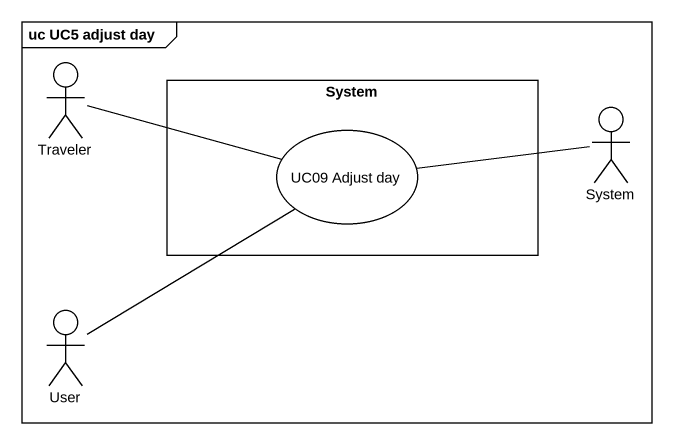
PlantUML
@startuml
mainframe uc UC5 adjust day
actor Traveler
rectangle System {
  usecase "UC09 Adjust day" as UC09_Adjust_day
}
actor "System" as System_2
actor User
Traveler -right- UC09_Adjust_day
System_2 -left- UC09_Adjust_day
User -up- UC09_Adjust_day
@enduml
